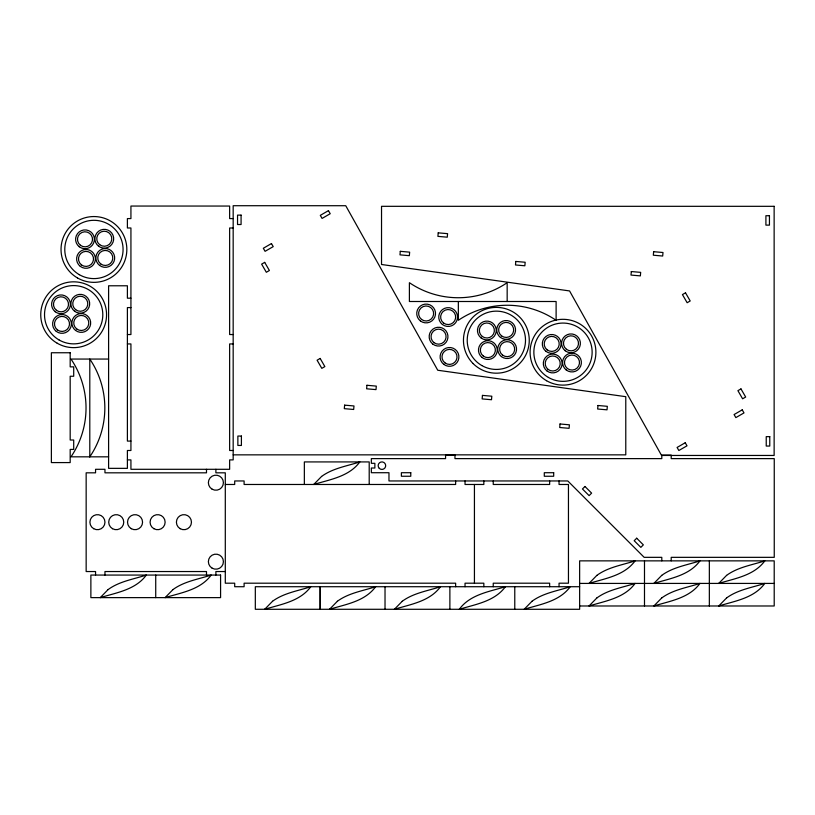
<?xml version="1.0" encoding="UTF-8"?>
<svg xmlns="http://www.w3.org/2000/svg" width="815" height="815" viewBox="0 0 815 815"><rect width="100%" height="100%" fill="white"/><g stroke="black" fill="none" stroke-linecap="round" stroke-linejoin="round"><path stroke-width="1.22" d="M505.392 586.718C494.613 601.48 475.553 604.312 459.303 609.284C470.041 594.502 489.132 591.71 505.351 586.718M233.172 218.583L229.636 218.583L229.636 206.052L130.93 206.052L130.93 218.583L127.395 218.583L127.395 227.986L130.93 227.986L130.93 334.537L127.395 334.537M233.172 227.986L229.636 227.986L229.636 334.537L233.172 334.537M130.93 298.188L127.395 298.188L127.395 285.78L108.599 285.78L108.599 468.35L127.395 468.35L127.395 450.491L130.93 450.491L130.93 343.94L127.395 343.94M130.93 307.591L127.395 307.591L127.395 441.088L130.93 441.088M233.172 343.94L229.636 343.94L229.636 450.491L233.172 450.491M108.599 359.058L70.987 359.058A86.96 86.96 0 0 1 70.987 456.828L108.599 456.828M233.172 454.852L625.777 454.852L625.777 396.681L437.747 370.244L345.743 205.716L233.172 205.716L233.172 459.894L229.636 459.894L229.636 469.297L130.93 469.297L130.93 459.894L127.395 459.894M225.297 484.477L234.7 484.477L234.7 480.952L244.103 480.952L244.103 484.477L455.636 484.477L455.636 480.952M225.297 571.539L215.893 571.539L215.893 575.064M579.638 583.418L774.209 583.418M579.638 586.718L255.319 586.718L255.319 609.284L579.638 609.284L579.638 560.863L774.209 560.863L774.209 605.983L579.638 605.983M709.345 560.863L709.345 605.983M671.203 560.863L671.203 557.338L774.25 557.338L774.25 458.621L671.203 458.621L671.203 455.096L661.8 455.096L661.8 458.621L454.974 458.621L454.974 455.096L445.571 455.096L445.571 458.621L371.345 458.621L371.345 463.317L374.869 463.317L374.869 468.014L371.345 468.014L371.345 472.72L388.969 472.72L388.969 480.952L567.79 480.952L644.166 557.338L661.8 557.338L661.8 560.863M644.492 560.863L644.492 605.983M559.049 480.952L559.049 484.477L568.452 484.477L568.452 583.194L559.049 583.194L559.049 586.718M549.646 480.952L549.646 484.477L493.238 484.477L493.238 480.952M549.646 586.718L549.646 583.194L493.238 583.194L493.238 586.718M514.774 586.718L514.774 609.284M507.164 301.499L507.164 282.693A86.96 86.96 0 0 1 409.395 282.693L409.395 301.499L556.115 301.499L556.115 320.295A86.96 86.96 0 0 0 458.346 320.295L458.346 301.499M483.835 480.952L483.835 484.477L465.039 484.477L465.039 480.952M483.835 586.718L483.835 583.194L465.039 583.194L465.039 586.718M474.432 484.477L474.432 583.194M455.636 586.718L455.636 583.194L244.103 583.194L244.103 586.718L234.7 586.718L234.7 583.194L225.297 583.194L225.297 472.822L215.893 472.822L215.893 469.297M449.88 586.718L449.88 609.284M385.026 586.718L385.026 609.284M369.205 484.477L369.205 461.922L304.352 461.922L304.352 484.477M206.49 469.297L206.49 472.822L104.962 472.822L104.962 469.297L95.559 469.297L95.559 472.822L86.156 472.822L86.156 571.539L95.559 571.539L95.559 575.064M206.49 575.064L206.49 571.539L104.962 571.539L104.962 575.064M155.726 575.064L155.726 597.629M344.623 405.137L344.307 408.661L353.679 409.476L353.985 405.962L344.623 405.137M366.944 385.281L366.628 388.806L376 389.621L376.306 386.106L366.944 385.281M400.287 251.336L399.982 254.861L409.344 255.676L409.65 252.151L400.287 251.336M438.215 232.846L437.91 236.37L447.272 237.185L447.578 233.661L438.215 232.846M482.449 395.387L482.144 398.912L491.506 399.727L491.812 396.212L482.449 395.387M515.793 261.442L515.488 264.967L524.86 265.782L525.166 262.257L515.793 261.442M560.027 423.983L559.722 427.508L569.084 428.323L569.4 424.809L560.027 423.983M597.966 405.493L597.65 409.018L607.022 409.833L607.328 406.318L597.966 405.493M631.309 271.548L631.004 275.073L640.366 275.888L640.672 272.363L631.309 271.548M653.63 251.692L653.324 255.207L662.687 256.032L662.992 252.507L653.63 251.692M108.1 589.581L100.255 597.629C116.494 592.648 135.555 589.826 146.333 575.064C133.436 579.261 119.296 581.36 108.1 589.581M172.963 589.581L165.109 597.629C181.358 592.648 200.419 589.826 211.197 575.064C198.29 579.261 184.159 581.36 172.963 589.581M321.589 476.439L313.734 484.477C329.983 479.505 349.044 476.673 359.822 461.922C346.915 466.119 332.785 468.218 321.589 476.439M272.556 601.246L264.712 609.284C280.951 604.312 300.012 601.48 310.79 586.718C297.882 590.916 283.752 593.014 272.556 601.246M337.4 601.246L329.555 609.284C345.794 604.312 364.855 601.48 375.634 586.718C362.726 590.916 348.596 593.014 337.4 601.246M402.264 601.246L394.409 609.284C410.648 604.312 429.709 601.48 440.487 586.718C427.59 590.916 413.45 593.014 402.264 601.246M532.012 601.246L524.167 609.284C540.406 604.312 559.467 601.48 570.245 586.718C557.338 590.916 543.208 593.014 532.012 601.246M596.865 575.38L589.021 583.418C605.26 578.446 624.321 575.624 635.099 560.863C622.202 565.06 608.061 567.159 596.865 575.38M596.865 597.945L589.021 605.983C605.26 601.012 624.321 598.179 635.099 583.418C622.202 587.615 608.061 589.724 596.865 597.945M661.729 575.38L653.875 583.418C670.124 578.446 689.184 575.624 699.963 560.863C687.055 565.06 672.925 567.159 661.729 575.38M661.729 597.945L653.875 605.983C670.124 601.012 689.184 598.179 699.963 583.418C687.055 587.615 672.925 589.724 661.729 597.945M726.583 575.38L718.738 583.418C734.977 578.446 754.038 575.624 764.816 560.863C751.909 565.06 737.779 567.159 726.583 575.38M726.583 597.945L718.738 605.983C734.977 601.012 754.038 598.179 764.816 583.418C751.909 587.615 737.779 589.724 726.583 597.945M584.966 486.484L582.46 488.98L589.113 495.632L591.609 493.126L584.966 486.484M636.698 538.216L634.192 540.712L640.845 547.364L643.341 544.858L636.698 538.216M271.456 243.563L263.316 248.259L265.079 251.326L273.219 246.619L271.456 243.563M328.445 210.657L320.305 215.354L322.068 218.42L330.218 213.713L328.445 210.657M264.692 262.369L261.635 264.131L266.332 272.281L269.398 270.509L264.692 262.369M320.163 358.447L317.096 360.21L321.803 368.349L324.859 366.587L320.163 358.447M685.507 292.819L682.44 294.582L687.147 302.732L690.203 300.959L685.507 292.819M740.967 388.898L737.911 390.66L742.608 398.8L745.674 397.037L740.967 388.898M685.232 442.749L677.092 447.455L678.854 450.512L687.004 445.815L685.232 442.749M742.231 409.843L734.081 414.55L735.853 417.606L743.993 412.91L742.231 409.843M774.138 206.317L381.532 206.317L381.532 264.488L569.563 290.935L661.566 455.453L774.138 455.453L774.138 206.317M241.077 215.119L237.542 215.119L237.542 224.522L241.077 224.522L241.077 215.119M769.442 215.72L765.906 215.72L765.906 225.123L769.442 225.123L769.442 215.72M70.182 352.752L51.376 352.752L51.376 462.584L70.182 462.584L70.182 449.422L73.707 449.422L73.707 440.019L70.182 440.019L70.182 376.255L73.707 376.255L73.707 366.852L70.182 366.852L70.182 352.752M241.403 436.056L237.868 436.056L237.868 445.448L241.403 445.448L241.403 436.056M769.768 436.646L766.232 436.646L766.232 446.049L769.768 446.049L769.768 436.646M410.78 472.72L401.388 472.72L401.388 476.255L410.78 476.255L410.78 472.72M553.691 472.72L544.288 472.72L544.288 476.255L553.691 476.255L553.691 472.72M220.58 575.064L90.873 575.064L90.873 597.629L220.58 597.629L220.58 575.064M320.183 609.284L320.183 586.718L320.163 609.284M89.793 456.828L89.793 359.058A86.96 86.96 0 0 1 89.793 456.828M379.26 468.33A3.759 3.759 0 0 0 385.556 466.638A3.759 3.759 0 0 0 380.951 462.034A3.759 3.759 0 0 0 379.26 468.33M432.836 344.113A9.403 9.403 0 0 0 447.883 337.889A9.403 9.403 0 0 0 434.966 327.966A9.403 9.403 0 0 0 432.836 344.113M433.977 342.626A7.518 7.518 0 0 0 446.019 337.634A7.518 7.518 0 0 0 435.679 329.708A7.518 7.518 0 0 0 433.977 342.626M443.778 364.356A9.403 9.403 0 0 0 458.825 358.121A9.403 9.403 0 0 0 445.907 348.209A9.403 9.403 0 0 0 443.778 364.356M444.929 362.869A7.518 7.518 0 0 0 456.96 357.877A7.518 7.518 0 0 0 446.62 349.951A7.518 7.518 0 0 0 444.929 362.869M420.408 320.947A9.403 9.403 0 0 0 435.444 314.712A9.403 9.403 0 0 0 422.527 304.8A9.403 9.403 0 0 0 420.408 320.947M421.549 319.449A7.518 7.518 0 0 0 433.58 314.468A7.518 7.518 0 0 0 423.25 306.542A7.518 7.518 0 0 0 421.549 319.449M442.423 324.513A9.403 9.403 0 0 0 457.47 318.278A9.403 9.403 0 0 0 444.552 308.365A9.403 9.403 0 0 0 442.423 324.513M443.564 323.015A7.518 7.518 0 0 0 455.605 318.033A7.518 7.518 0 0 0 445.265 310.108A7.518 7.518 0 0 0 443.564 323.015M55.267 311.778A9.403 9.403 0 0 0 70.314 305.554A9.403 9.403 0 0 0 57.396 295.641A9.403 9.403 0 0 0 55.267 311.778M56.418 310.291A7.518 7.518 0 0 0 68.45 305.309A7.518 7.518 0 0 0 58.11 297.373A7.518 7.518 0 0 0 56.418 310.291M56.276 331.379A9.403 9.403 0 0 0 71.323 325.154A9.403 9.403 0 0 0 58.405 315.242A9.403 9.403 0 0 0 56.276 331.379M57.417 329.892A7.518 7.518 0 0 0 69.458 324.91A7.518 7.518 0 0 0 59.118 316.974A7.518 7.518 0 0 0 57.417 329.892M74.552 311.218A9.403 9.403 0 0 0 89.599 304.983A9.403 9.403 0 0 0 76.681 295.071A9.403 9.403 0 0 0 74.552 311.218M75.693 309.72A7.518 7.518 0 0 0 87.735 304.739A7.518 7.518 0 0 0 77.394 296.803A7.518 7.518 0 0 0 75.693 309.72M75.55 330.421A9.403 9.403 0 0 0 90.597 324.197A9.403 9.403 0 0 0 77.68 314.284A9.403 9.403 0 0 0 75.55 330.421M76.692 328.934A7.518 7.518 0 0 0 88.733 323.952A7.518 7.518 0 0 0 78.393 316.016A7.518 7.518 0 0 0 76.692 328.934M546.987 370.957A9.403 9.403 0 0 0 562.034 364.723A9.403 9.403 0 0 0 549.116 354.81A9.403 9.403 0 0 0 546.987 370.957M548.138 369.46A7.518 7.518 0 0 0 560.17 364.478A7.518 7.518 0 0 0 549.84 356.552A7.518 7.518 0 0 0 548.138 369.46M566.262 370A9.403 9.403 0 0 0 581.309 363.765A9.403 9.403 0 0 0 568.391 353.853A9.403 9.403 0 0 0 566.262 370M567.413 368.512A7.518 7.518 0 0 0 579.445 363.521A7.518 7.518 0 0 0 569.115 355.595A7.518 7.518 0 0 0 567.413 368.512M565.264 350.786A9.403 9.403 0 0 0 580.311 344.551A9.403 9.403 0 0 0 567.393 334.639A9.403 9.403 0 0 0 565.264 350.786M566.415 349.299A7.518 7.518 0 0 0 578.446 344.307A7.518 7.518 0 0 0 568.116 336.381A7.518 7.518 0 0 0 566.415 349.299M545.989 351.357A9.403 9.403 0 0 0 561.026 345.122A9.403 9.403 0 0 0 548.108 335.21A9.403 9.403 0 0 0 545.989 351.357M547.13 349.859A7.518 7.518 0 0 0 559.161 344.877A7.518 7.518 0 0 0 548.831 336.952A7.518 7.518 0 0 0 547.13 349.859M80.288 266.362A9.403 9.403 0 0 0 95.324 260.128A9.403 9.403 0 0 0 82.407 250.215A9.403 9.403 0 0 0 80.288 266.362M81.429 264.875A7.518 7.518 0 0 0 93.46 259.883A7.518 7.518 0 0 0 83.13 251.957A7.518 7.518 0 0 0 81.429 264.875M99.562 265.405A9.403 9.403 0 0 0 114.599 259.17A9.403 9.403 0 0 0 101.681 249.258A9.403 9.403 0 0 0 99.562 265.405M100.703 263.917A7.518 7.518 0 0 0 112.735 258.925A7.518 7.518 0 0 0 102.405 251A7.518 7.518 0 0 0 100.703 263.917M98.564 246.191A9.403 9.403 0 0 0 113.601 239.967A9.403 9.403 0 0 0 100.683 230.054A9.403 9.403 0 0 0 98.564 246.191M99.705 244.704A7.518 7.518 0 0 0 111.737 239.722A7.518 7.518 0 0 0 101.406 231.786A7.518 7.518 0 0 0 99.705 244.704M79.279 246.762A9.403 9.403 0 0 0 94.326 240.527A9.403 9.403 0 0 0 81.408 230.614A9.403 9.403 0 0 0 79.279 246.762M80.42 245.274A7.518 7.518 0 0 0 92.462 240.282A7.518 7.518 0 0 0 82.121 232.357A7.518 7.518 0 0 0 80.42 245.274M482.144 357.551A9.403 9.403 0 0 0 497.191 351.316A9.403 9.403 0 0 0 484.273 341.404A9.403 9.403 0 0 0 482.144 357.551M483.295 356.063A7.518 7.518 0 0 0 495.326 351.071A7.518 7.518 0 0 0 484.986 343.146A7.518 7.518 0 0 0 483.295 356.063M501.419 356.593A9.403 9.403 0 0 0 516.466 350.358A9.403 9.403 0 0 0 503.548 340.446A9.403 9.403 0 0 0 501.419 356.593M502.57 355.106A7.518 7.518 0 0 0 514.601 350.114A7.518 7.518 0 0 0 504.271 342.188A7.518 7.518 0 0 0 502.57 355.106M500.42 337.379A9.403 9.403 0 0 0 515.467 331.155A9.403 9.403 0 0 0 502.549 321.242A9.403 9.403 0 0 0 500.42 337.379M501.571 335.892A7.518 7.518 0 0 0 513.603 330.91A7.518 7.518 0 0 0 503.273 322.974A7.518 7.518 0 0 0 501.571 335.892M481.135 337.95A9.403 9.403 0 0 0 496.182 331.715A9.403 9.403 0 0 0 483.264 321.803A9.403 9.403 0 0 0 481.135 337.95M482.286 336.463A7.518 7.518 0 0 0 494.318 331.471A7.518 7.518 0 0 0 483.988 323.545A7.518 7.518 0 0 0 482.286 336.463M212.134 489.204A7.518 7.518 0 0 0 223.412 482.694A7.518 7.518 0 0 0 212.134 476.174A7.518 7.518 0 0 0 212.134 489.204M212.134 568.177A7.518 7.518 0 0 0 223.412 561.667A7.518 7.518 0 0 0 212.134 555.147A7.518 7.518 0 0 0 212.134 568.177M93.674 528.691A7.518 7.518 0 0 0 104.962 522.181A7.518 7.518 0 0 0 93.674 515.661A7.518 7.518 0 0 0 93.674 528.691M131.286 528.691A7.518 7.518 0 0 0 142.564 522.181A7.518 7.518 0 0 0 131.286 515.661A7.518 7.518 0 0 0 131.286 528.691M153.841 528.691A7.518 7.518 0 0 0 165.129 522.181A7.518 7.518 0 0 0 153.841 515.661A7.518 7.518 0 0 0 153.841 528.691M180.166 528.691A7.518 7.518 0 0 0 191.454 522.181A7.518 7.518 0 0 0 180.166 515.661A7.518 7.518 0 0 0 180.166 528.691M112.48 528.691A7.518 7.518 0 0 0 123.758 522.181A7.518 7.518 0 0 0 112.48 515.661A7.518 7.518 0 0 0 112.48 528.691M57.203 343.227A32.906 32.906 0 0 0 106.561 314.733A32.906 32.906 0 0 0 57.203 286.228A32.906 32.906 0 0 0 57.203 343.227M59.088 339.967A29.146 29.146 0 0 0 102.802 314.733A29.146 29.146 0 0 0 59.088 289.488A29.146 29.146 0 0 0 59.088 339.967M473.087 363.551A32.906 32.906 0 0 0 528.14 348.8A32.906 32.906 0 0 0 487.839 308.508A32.906 32.906 0 0 0 473.087 363.551M481.787 365.528A29.146 29.146 0 0 0 525.502 340.293A29.146 29.146 0 0 0 481.787 315.048A29.146 29.146 0 0 0 481.787 365.528M77.476 277.946A32.906 32.906 0 0 0 126.834 249.451A32.906 32.906 0 0 0 77.476 220.957A32.906 32.906 0 0 0 77.476 277.946M79.35 274.696A29.146 29.146 0 0 0 123.075 249.451A29.146 29.146 0 0 0 79.35 224.217A29.146 29.146 0 0 0 79.35 274.696M546.539 380.707A32.906 32.906 0 0 0 595.897 352.212A32.906 32.906 0 0 0 546.539 323.718A32.906 32.906 0 0 0 546.539 380.707M548.424 377.447A29.146 29.146 0 0 0 592.138 352.212A29.146 29.146 0 0 0 548.424 326.968A29.146 29.146 0 0 0 548.424 377.447"/></g></svg>
